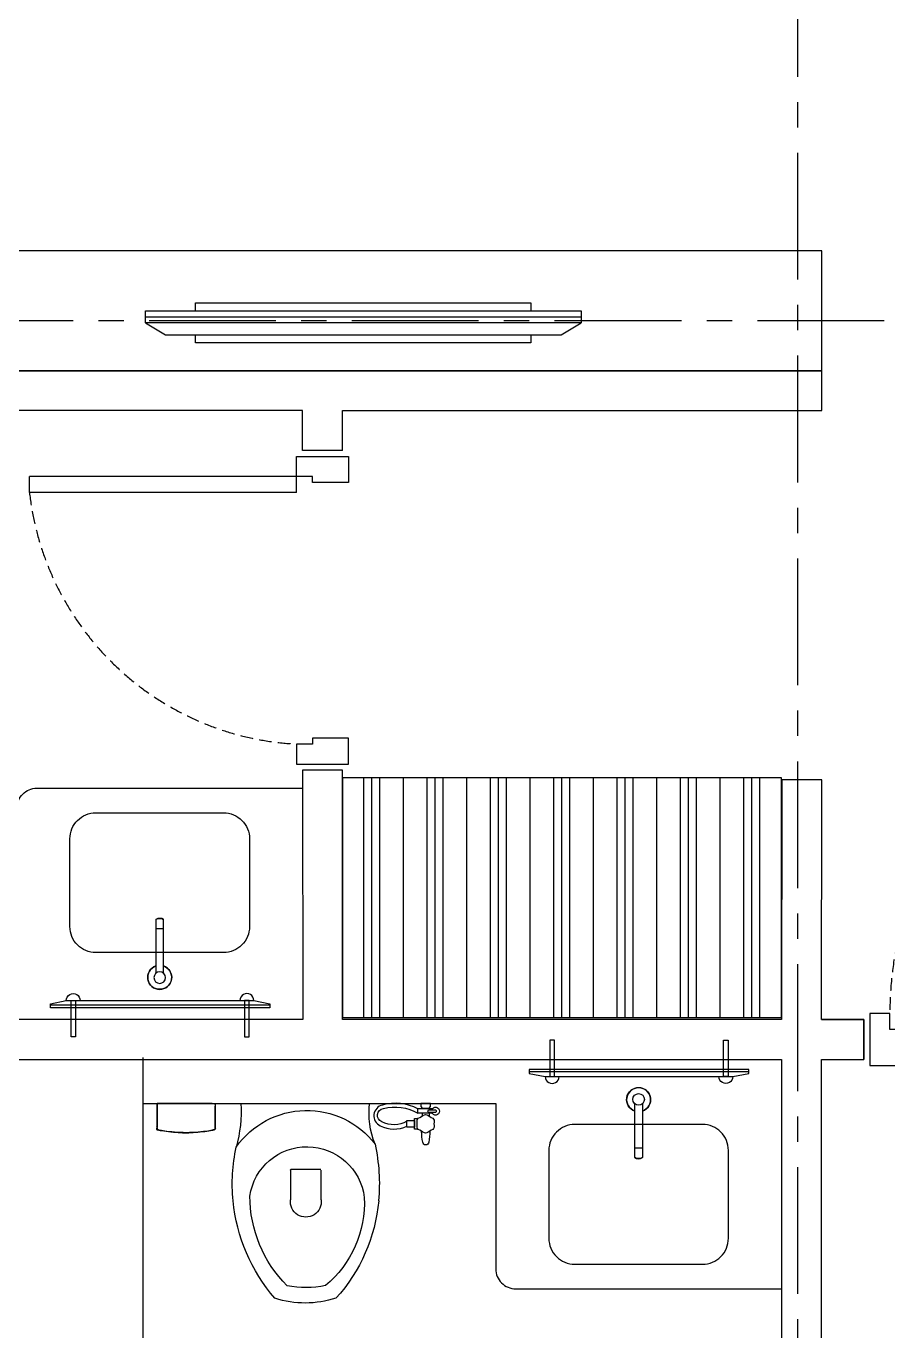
# Model space of a CAD drawing. Header units: millimetres. Extents: x 2061841 to 105821645, y -77612 to 48520811.
# Drawn here: x 105425784 to 105427943, y 48500930 to 48504197 of the extents above; entities that cross this region are included whole.
import ezdxf

# ---------------------------------------------------------------- set-up
doc = ezdxf.new("R2010")
doc.units = ezdxf.units.MM
doc.header["$LTSCALE"] = 10
doc.header["$MEASUREMENT"] = 0
doc.linetypes.add('xa_type A_Seventh floor plan$0$HIDDEN2', pattern=[4.7625, 3.175, -1.5875])
doc.linetypes.add('XR_type A_TYP_GRID$0$CENTER', pattern=[50.8, 31.75, -6.35, 6.35, -6.35])
for name, color, linetype in [('S-OPENING', 6, 'Continuous'), ('xa_type A_Seventh floor plan$0$A-DOOR', 6, 'Continuous'), ('xa_type A_Seventh floor plan$0$A-ELEV-HIDN', 54, 'xa_type A_Seventh floor plan$0$HIDDEN2'), ('xa_type A_Seventh floor plan$0$A-FURN-MOVE', 54, 'Continuous'), ('xa_type A_Seventh floor plan$0$A-WALL', 3, 'Continuous'), ('xa_type A_Seventh floor plan$0$AP-SANR-FIXT', 74, 'Continuous'), ('xa_type A_Seventh floor plan$0$xb_type d_second fl_typ_fl$0$A-DOOR', 8, 'Continuous'), ('xa_type A_Seventh floor plan$0$xb_type d_second fl_typ_fl$0$A-WALL', 8, 'Continuous'), ('xa_type A_Seventh floor plan$0$xr_TDT02_Toilet_01_settingout$0$A-ELEV-FINE', 8, 'Continuous'), ('xa_type A_Seventh floor plan$0$xr_TDT02_Toilet_01_settingout$0$A-FLOR-LEVL', 200, 'Continuous'), ('XR_type A_TYP_GRID$0$AS-GRID', 24, 'XR_type A_TYP_GRID$0$CENTER')]:
    doc.layers.add(name, color=color, linetype=linetype)

# ---------------------------------------------------------------- blocks, each defined once
blk = doc.blocks.new('xa_type A_Seventh floor plan$0$xb_type d_second fl_typ_fl$0$Door frame 100wall')
blk.add_lwpolyline([(-80, 75), (-65, 75), (-65, 115), (-15, 115), (-15, -15), (-80, -15)], close=True)
at = {"layer": 'xa_type A_Seventh floor plan$0$xb_type d_second fl_typ_fl$0$A-WALL'}
blk.add_line((0, 0), (0, 100), dxfattribs=at)
blk = doc.blocks.new('xa_type A_Seventh floor plan$0$xb_type d_second fl_typ_fl$0$bedroom door')
blk.add_lwpolyline([(105.1, -983.9), (105.1, -115), (65.1, -115), (65.1, -983.9), (105.1, -983.9)])
at = {"layer": 'xa_type A_Seventh floor plan$0$A-ELEV-HIDN'}
blk.add_arc((65.1, -115), 869.9, 272.6357, 0, dxfattribs=at)
at = {"rotation": 180}
blk.add_blockref('xa_type A_Seventh floor plan$0$xb_type d_second fl_typ_fl$0$Door frame 100wall', (0, 0), dxfattribs=at)
at = {"xscale": -1, "rotation": 180}
blk.add_blockref('xa_type A_Seventh floor plan$0$xb_type d_second fl_typ_fl$0$Door frame 100wall', (1000, 0), dxfattribs=at)
blk = doc.blocks.new('xa_type A_Seventh floor plan$0$xb_type d_second fl_typ_fl$0$toilet door')
at = {"layer": 'xa_type A_Seventh floor plan$0$A-ELEV-HIDN'}
blk.add_arc((-1763.3, 7052.9), 711.1, 96.4703, 177.0071, dxfattribs=at)
at = {"layer": 'xa_type A_Seventh floor plan$0$xb_type d_second fl_typ_fl$0$A-DOOR'}
for p, q in [((-1843.4, 7090), (-1843.4, 7759.4)), ((-1843.4, 7759.4), (-1803.4, 7759.4)), ((-1803.4, 7090), (-1803.4, 7759.4)), ((-1843.4, 7090), (-1803.4, 7090))]:
    blk.add_line(p, q, dxfattribs=at)
at = {"layer": 'xa_type A_Seventh floor plan$0$xb_type d_second fl_typ_fl$0$A-DOOR', "xscale": -1}
blk.add_blockref('xa_type A_Seventh floor plan$0$xb_type d_second fl_typ_fl$0$Door frame 100wall', (-2538.4, 6975), dxfattribs=at)
at = {"layer": 'xa_type A_Seventh floor plan$0$xb_type d_second fl_typ_fl$0$A-DOOR'}
blk.add_blockref('xa_type A_Seventh floor plan$0$xb_type d_second fl_typ_fl$0$Door frame 100wall', (-1738.4, 6975), dxfattribs=at)
blk = doc.blocks.new('xa_type A_Seventh floor plan$0$tv')
for p, q in [((-500.5, 0), (-500.5, -20.1)), ((339.9, 0), (-500.5, 0)), ((339.9, -20.1), (339.9, 0)), ((-626.3, -50.3), (-576, -20.1)), ((-576, -20.1), (415.4, -20.1)), ((415.4, -20.1), (465.7, -50.3)), ((465.7, -50.3), (-626.3, -50.3)), ((-626.3, -50.3), (-626.3, -80.5)), ((465.7, -50.3), (-626.3, -50.3)), ((465.7, -80.5), (465.7, -50.3)), ((-626.3, -65.4), (465.7, -65.4)), ((-626.3, -80.5), (465.7, -80.5)), ((-500.5, -80.5), (-500.5, -100.6)), ((339.9, -100.6), (339.9, -80.5)), ((-500.5, -100.6), (339.9, -100.6))]:
    blk.add_line(p, q)
blk = doc.blocks.new('xa_type A_Seventh floor plan$0$xr_TDT02_Toilet_01_settingout$0$wc')
at = {"layer": 'xa_type A_Seventh floor plan$0$AP-SANR-FIXT', "ltscale": 0.2}
for p, q in [((20461.6, 4689.7), (20497.7, 4689.7)), ((20461.7, 4678.8), (20497.7, 4678.8)), ((20486.6, 4691.9), (20469.3, 4691.9)), ((20469.3, 4678.8), (20469.3, 4671.7)), ((20486.6, 4678.8), (20486.6, 4672.2)), ((20740, 4462.3), (20740, 4536.7)), ((20741.2, 4537.9), (20815.6, 4537.9)), ((20816.8, 4536.7), (20816.8, 4462.3))]:
    blk.add_line(p, q, dxfattribs=at)
for points in [[(20471.3, 4681, 0.336902), (20471.3, 4687.4), (20453.3, 4687.4, 0.507062), (20453.3, 4681)], [(20457.1, 4643.7, 0.066607), (20460.1, 4638.4, -0.017063), (20475.3, 4629.7, 0.066607), (20481.4, 4629.7, -0.017063), (20496.6, 4638.4, 0.066607), (20499.7, 4643.7, -0.017063), (20499.7, 4661.3, 0.066607), (20496.6, 4666.6, -0.017063), (20481.4, 4675.3, 0.066607), (20475.3, 4675.3, -0.017063), (20460.1, 4666.6, 0.066607), (20457.1, 4661.3, -0.017063)]]:
    blk.add_lwpolyline(points, format="xyb", close=True, dxfattribs=at)
for points in [[(20469.3, 4689.7), (20469.3, 4691.9), (20465.8, 4695.5), (20465.8, 4703.5), (20490.1, 4703.5), (20490.1, 4695.5), (20486.6, 4691.9), (20486.6, 4689.7)], [(20497.2, 4639.2), (20506.1, 4639.2), (20506.1, 4665.8), (20497.2, 4665.8)]]:
    blk.add_lwpolyline(points, dxfattribs=at)
for points in [[(20525, 4659.1, 0.260106), (20587.7, 4657.6, 0.770876), (20584, 4691, 0.197727), (20497.7, 4678.8), (20497.7, 4689.7, -0.200316), (20586.3, 4699.5, -0.713234), (20592, 4647.6, -0.235015), (20525, 4646.8)], [(20467.4, 4634.4, 0.031577), (20470.4, 4606.4, 0.908601), (20485.5, 4606.4, 0.031024), (20488.5, 4633.9)]]:
    blk.add_lwpolyline(points, format="xyb", dxfattribs=at)
blk.add_lwpolyline([(20506.1, 4643.9), (20525, 4643.9), (20525, 4661.1), (20506.1, 4661.1)], close=True, dxfattribs=at)
for centre, radius, start, end in [((20453.3, 4684.2), 9.98, 18.8114, 341.3896), ((20411.1, 4679.4), 208.8, 338.0884, 6.7012), ((20776.2, 4470), 216, 35.1758, 142.488), ((21291.6, 4686.1), 351.1, 177.1212, 195.1481), ((21075.2, 4500.6), 481, 167.8985, 184.8456), ((20775.6, 4450.6), 144.6, 8.367, 173.1296), ((20541.5, 4502.1), 421.4, 354.2574, 12.6405), ((20815.6, 4536.7), 1.26, 0, 90), ((21011.6, 4496.9), 417.4, 185.0763, 222.3), ((20901.7, 4455.1), 270, 177.2824, 230.2951), ((20778.4, 4457.7), 38.7, 173.1877, 6.8123), ((20601, 4472.2), 317.7, 314.8694, 359.9106), ((20528.1, 4501.3), 434.7, 318.9211, 354.5507), ((20780, 4451.5), 247.7, 251.889, 287.8168), ((20778.1, 4490.2), 247.7, 258.6146, 280.9392)]:
    blk.add_arc(centre, radius, start, end, dxfattribs=at)
blk.add_rational_spline([(21005.4, 4703.3), (21005.4, 4679), (21005.4, 4654.7), (21005.4, 4646.2), (21005.4, 4637.7), (21078.3, 4622.9), (21151.3, 4637.6), (21151.3, 4646.1), (21151.3, 4654.6), (21151.3, 4678.9), (21151.3, 4703.3)], [1, 1, 1, 1, 1, 0.980198019802, 1, 1, 1, 1, 1], degree=2, knots=[0, 0, 0, 1, 1, 2, 2, 2.398675, 2.398675, 3.398675, 3.398675, 4.398675, 4.398675, 4.398675], dxfattribs=at)
at = {"layer": 'xa_type A_Seventh floor plan$0$AP-SANR-FIXT'}
blk.add_rational_spline([(21151.3, 4703.3), (21078.4, 4703.3), (21005.4, 4703.3), (21005.4, 4679), (21005.4, 4654.7), (21005.4, 4646.2), (21005.4, 4637.7), (21078.3, 4622.9), (21151.3, 4637.6), (21151.3, 4646.1), (21151.3, 4654.6), (21151.3, 4678.9), (21151.3, 4703.3)], [1, 1, 1, 1, 1, 1, 1, 0.980198019802, 1, 1, 1, 1, 1], degree=2, knots=[0, 0, 0, 1, 1, 2, 2, 3, 3, 3.398675, 3.398675, 4.398675, 4.398675, 5.398675, 5.398675, 5.398675], dxfattribs=at)
blk = doc.blocks.new('xa_type A_Seventh floor plan$0$xr_TDT02_Toilet_01_settingout$0$BASIN 600')
at = {"layer": 'xa_type A_Seventh floor plan$0$AP-SANR-FIXT', "ltscale": 0.2}
for p, q in [((28918.9, 6319.8), (29054.1, 6319.8)), ((28942.3, 6300.2), (28942.3, 6319.8)), ((29054.1, 6300.2), (28918.9, 6300.2))]:
    blk.add_line(p, q, dxfattribs=at)
at = {"layer": 'xa_type A_Seventh floor plan$0$AP-SANR-FIXT'}
for points in [[(29130, 6034), (29140, 6034), (29140, 6584), (29130, 6584), (29122, 6544), (29122, 6074), (29130, 6034)], [(29134, 6034), (29134, 6584)]]:
    blk.add_lwpolyline(points, dxfattribs=at)
at = {"layer": 'xa_type A_Seventh floor plan$0$AP-SANR-FIXT', "ltscale": 0.2}
blk.add_lwpolyline([(29002, 6319.8), (29002, 6470, 0.414214), (28937, 6535), (28717, 6535, 0.414214), (28652, 6470), (28652, 6150, 0.414214), (28717, 6085), (28937, 6085, 0.414214), (29002, 6150), (29002, 6300.2)], format="xyb", dxfattribs=at)
at = {"layer": 'xa_type A_Seventh floor plan$0$AP-SANR-FIXT'}
for points in [[(29002, 6300.2), (29002, 6470, 0.414214), (28937, 6535), (28717, 6535, 0.414214), (28652, 6470), (28652, 6150, 0.414214), (28717, 6085), (28937, 6085, 0.414214), (29002, 6150), (29002, 6300.2)], [(29122, 6544, -43.793788), (29122, 6544, 1.000509), (29122, 6509.2, -0.95535)], [(29122, 6074, 43.793788), (29122, 6074, -1.000509), (29122, 6108.8, 0.95535)]]:
    blk.add_lwpolyline(points, format="xyb", dxfattribs=at)
at = {"layer": 'xa_type A_Seventh floor plan$0$AP-SANR-FIXT', "elevation": 0}
for points in [[(29122, 6532.2), (29122, 6520.9), (29213, 6520.9), (29213, 6532.2)], [(29122, 6085.8), (29122, 6097.1), (29212.9, 6097.1), (29212.9, 6085.8)]]:
    blk.add_lwpolyline(points, close=True, dxfattribs=at)
at = {"layer": 'xa_type A_Seventh floor plan$0$AP-SANR-FIXT'}
blk.add_lwpolyline([(28918.9, 6319.8), (29035.6, 6319.8, -5.974225), (29035.6, 6300.2), (28918.9, 6300.2, -0.260855)], format="xyb", close=True, dxfattribs=at)
blk.add_circle((29064.8, 6310), 14.5, dxfattribs=at)
at = {"layer": 'xa_type A_Seventh floor plan$0$AP-SANR-FIXT', "ltscale": 0.2}
for centre, radius, start, end in [((29064, 6310), 30, 198.9249, 161.0751), ((28936.3, 6310), 20, 150.7599, 209.2401)]:
    blk.add_arc(centre, radius, start, end, dxfattribs=at)
blk = doc.blocks.new('TOWER-A TYPICAL FLOOR FRAMING PLAN N')
at = {"layer": 'xa_type A_Seventh floor plan$0$A-FURN-MOVE'}
h = blk.add_hatch(dxfattribs=at)
h.set_pattern_fill('PLASTI', color=256, scale=25, angle=270)
h.set_pattern_definition([(270, (99120921.23, 53713646.78), (158.75, -3e-14), []), (270, (99120941.08, 53713646.78), (158.75, -3e-14), []), (270, (99120960.92, 53713646.78), (158.75, -3e-14), []), (270, (99121020.45, 53713646.78), (158.75, -3e-14), [])])
h.paths.add_polyline_path([(102664676.7, 48599729.8), (102664676.8, 48600329.6), (102663576.6, 48600329.5), (102663576.6, 48599729.3)])
at = {"layer": 'xa_type A_Seventh floor plan$0$A-FURN-MOVE', "elevation": 0}
for points in [[(102662226, 48601649.3), (102662226, 48601349.3), (102664777.3, 48601349.2), (102664777.3, 48601649.2)], [(102664676.7, 48599729.8), (102664676.8, 48600329.6), (102663576.6, 48600329.5), (102663576.6, 48599729.3)]]:
    blk.add_lwpolyline(points, close=True, dxfattribs=at)
at = {"layer": 'xa_type A_Seventh floor plan$0$A-WALL', "elevation": 0}
for points in [[(102663576.4, 48601149.2), (102663576.4, 48601249.2), (102664777.3, 48601249.2), (102664777.3, 48601349.2), (102662226, 48601349.3)], [(102663576.4, 48601149.2), (102663476.4, 48601149.2), (102663476.4, 48601249.2), (102662226.7, 48601249.3)], [(102664883, 48599724.6), (102664776.7, 48599724.6), (102664777.3, 48600325), (102664677.3, 48600325), (102664676.7, 48599724.6), (102663576.6, 48599724.6), (102663576.3, 48600349.2), (102663476.3, 48600349.2), (102663476.6, 48599724.6), (102661026.6, 48599724.8), (102661026.7, 48600448.6), (102660826.7, 48600448.6), (102660826.6, 48599624.8), (102662026.3, 48599624.7), (102662026.4, 48598824.2), (102662226.4, 48598824.2), (102662226.3, 48599624.7), (102664676.6, 48599624.6), (102664676.4, 48598875), (102664776.4, 48598875), (102664776.6, 48599624.6), (102664883, 48599624.6), (102664883, 48599724.6)], [(102664776.6, 48599724.6), (102664883, 48599724.6), (102664883, 48599624.6)]]:
    blk.add_lwpolyline(points, dxfattribs=at)
at = {"layer": 'xa_type A_Seventh floor plan$0$xr_TDT02_Toilet_01_settingout$0$A-FLOR-LEVL', "elevation": 0}
for points in [[(102661876.3, 48599839.3), (102662760.3, 48599839.3), (102662760.3, 48600253.8, -0.414214), (102662810.3, 48600303.8), (102663476.3, 48600303.7)], [(102663076.3, 48599514.6), (102663960.4, 48599514.6), (102663960.4, 48599100.1, 0.414214), (102664010.4, 48599050.1), (102664676.4, 48599050.2)]]:
    blk.add_lwpolyline(points, format="xyb", dxfattribs=at)
blk.add_lwpolyline([(102663076.3, 48599629.6), (102663076.4, 48597979.6)], dxfattribs=at)
at = {"layer": 'XR_type A_TYP_GRID$0$AS-GRID'}
for p, q in [((102664716.6, 48610531), (102664716.6, 48574150.4)), ((102691349.4, 48601474.3), (102655331.9, 48601474.3))]:
    blk.add_line(p, q, dxfattribs=at)
at = {"layer": 'xa_type A_Seventh floor plan$0$A-DOOR'}
for name, p, rotation in [('xa_type A_Seventh floor plan$0$xb_type d_second fl_typ_fl$0$toilet door', (102670551.5, 48602887.3), 89.99681499126461), ('xa_type A_Seventh floor plan$0$xb_type d_second fl_typ_fl$0$bedroom door', (102665883, 48599624.6), 180.0031850087352)]:
    blk.add_blockref(name, p, dxfattribs=dict(at, rotation=rotation))
at = {"layer": 'xa_type A_Seventh floor plan$0$A-FURN-MOVE', "xscale": -1, "rotation": 179.9968149912647}
blk.add_blockref('xa_type A_Seventh floor plan$0$tv', (102663708.7, 48601418.7), dxfattribs=at)
at = {"layer": 'xa_type A_Seventh floor plan$0$xr_TDT02_Toilet_01_settingout$0$A-ELEV-FINE', "xscale": -1, "rotation": 89.99681499126456}
blk.add_blockref('xa_type A_Seventh floor plan$0$xr_TDT02_Toilet_01_settingout$0$BASIN 600', (102669429.9, 48628893.8), dxfattribs=at)
at = {"layer": 'xa_type A_Seventh floor plan$0$xr_TDT02_Toilet_01_settingout$0$A-ELEV-FINE', "rotation": 90.00318500873543}
blk.add_blockref('xa_type A_Seventh floor plan$0$xr_TDT02_Toilet_01_settingout$0$BASIN 600', (102670630, 48570460.1), dxfattribs=at)
at = {"layer": 'xa_type A_Seventh floor plan$0$xr_TDT02_Toilet_01_settingout$0$A-ELEV-FINE', "linetype": 'Continuous', "xscale": -1, "rotation": 0.003185008735379215}
blk.add_blockref('xa_type A_Seventh floor plan$0$xr_TDT02_Toilet_01_settingout$0$wc', (102684263.1, 48594812), dxfattribs=at)

msp = doc.modelspace()

# ---------------------------------------------------------------- block references
at = {"layer": 'S-OPENING'}
msp.add_blockref('TOWER-A TYPICAL FLOOR FRAMING PLAN N', (2763000.3, -98014.7), dxfattribs=at)

doc.saveas('drawing.dxf')
